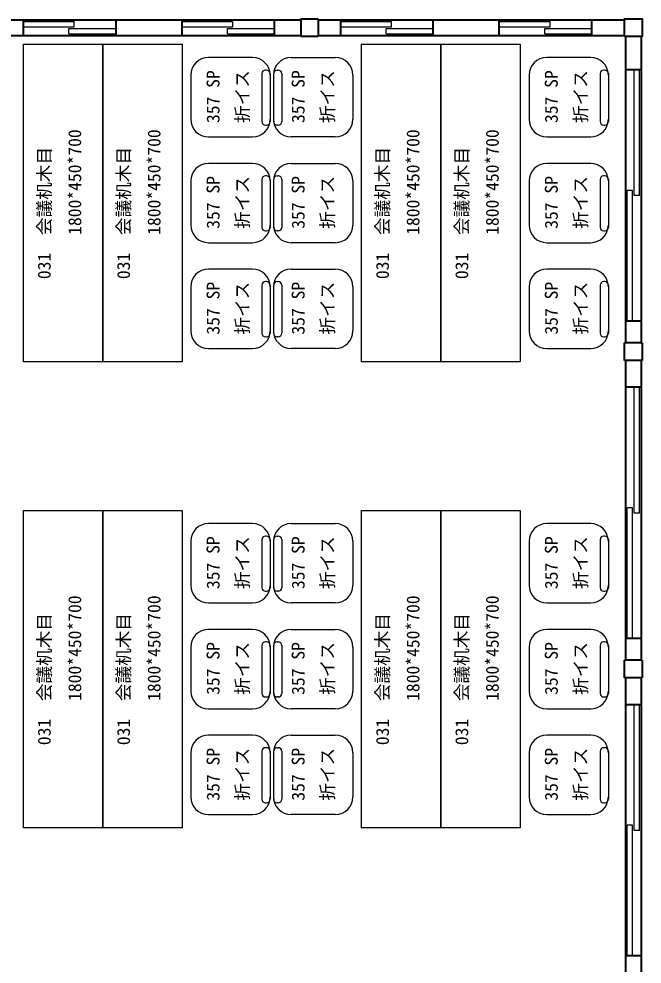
# Model space of a CAD drawing. Units: millimetres at full size, sheet at 1:50; details may follow other scales. Extents: x -10220 to 10872, y -9583 to 9014.
# Drawn here: x 6020 to 9556, y -6616 to -1255 of the extents above; entities that cross this region are included whole.
import ezdxf
from ezdxf.enums import TextEntityAlignment as Align

# ---------------------------------------------------------------- set-up
doc = ezdxf.new("R2010")
doc.units = ezdxf.units.MM
doc.header["$LTSCALE"] = 50
doc.layers.add('0-0', color=2, linetype='Continuous', lineweight=40)
doc.layers.add('0-2', color=7, linetype='Continuous', lineweight=25)
doc.styles.add('ＭＳ ゴシック', font='')
doc.styles.get('ＭＳ ゴシック').set_extended_font_data('MS Gothic')

msp = doc.modelspace()

# ---------------------------------------------------------------- linework, layer by layer
at = {"layer": '0-0'}
for p, q in [((5918.96, -1260.48), (7618.96, -1260.48)), ((6043.96, -1260.48), (6043.96, -1350.48)), ((6568.96, -1260.48), (6568.96, -1350.48)), ((6943.96, -1260.48), (6943.96, -1350.48)), ((7468.96, -1260.48), (7468.96, -1350.48)), ((7618.96, -1260.48), (7618.96, -1255.48)), ((7618.96, -1255.48), (7718.96, -1255.48)), ((7718.96, -1260.48), (7718.96, -1255.48)), ((7718.96, -1260.48), (9456.46, -1260.48)), ((7843.96, -1260.48), (7843.96, -1350.48)), ((8368.96, -1260.48), (8368.96, -1350.48)), ((8743.96, -1260.48), (8743.96, -1350.48)), ((9268.96, -1260.48), (9268.96, -1350.48)), ((5918.96, -1350.48), (7618.96, -1350.48)), ((7718.96, -1355.48), (7618.96, -1355.48)), ((7718.96, -1350.48), (9456.46, -1350.48)), ((9461.46, -1355.48), (9461.46, -3092.98)), ((9551.46, -1355.48), (9551.46, -3092.98)), ((9461.46, -1542.98), (9551.46, -1542.98)), ((9461.46, -2967.98), (9551.46, -2967.98)), ((9456.46, -3192.98), (9456.46, -3092.98)), ((9551.46, -3092.98), (9556.46, -3092.98)), ((9556.46, -3092.98), (9556.46, -3192.98)), ((9461.46, -3192.98), (9461.46, -4892.98)), ((9551.46, -3192.98), (9556.46, -3192.98)), ((9551.46, -3192.98), (9551.46, -4892.98)), ((9461.46, -3342.98), (9551.46, -3342.98)), ((9461.46, -4767.98), (9551.46, -4767.98)), ((9456.46, -4992.98), (9456.46, -4892.98)), ((9551.46, -4892.98), (9556.46, -4892.98)), ((9556.46, -4892.98), (9556.46, -4992.98)), ((9461.46, -4992.98), (9461.46, -6692.98)), ((9551.46, -4992.98), (9556.46, -4992.98)), ((9551.46, -4992.98), (9551.46, -6692.98)), ((9461.46, -5142.98), (9551.46, -5142.98)), ((9461.46, -6567.98), (9551.46, -6567.98))]:
    msp.add_line(p, q, dxfattribs=at)
at = {"layer": '0-0', "color": 7, "lineweight": 25}
for p, q in [((6043.96, -1270.48), (6333.96, -1270.48)), ((6943.96, -1270.48), (7233.96, -1270.48)), ((7843.96, -1270.48), (8133.96, -1270.48)), ((8743.96, -1270.48), (9033.96, -1270.48)), ((6303.96, -1340.48), (6568.96, -1340.48)), ((7203.96, -1340.48), (7468.96, -1340.48)), ((8103.96, -1340.48), (8368.96, -1340.48)), ((9003.96, -1340.48), (9268.96, -1340.48)), ((9541.46, -2257.98), (9541.46, -1542.98)), ((9471.46, -2967.98), (9471.46, -2227.98)), ((9541.46, -4057.98), (9541.46, -3342.98)), ((9471.46, -4767.98), (9471.46, -4027.98)), ((9541.46, -5857.98), (9541.46, -5142.98)), ((9471.46, -6567.98), (9471.46, -5827.98))]:
    msp.add_line(p, q, dxfattribs=at)
for points in [[(6043.96, -1300.48), (6333.96, -1300.48), (6333.96, -1270.48)], [(6943.96, -1300.48), (7233.96, -1300.48), (7233.96, -1270.48)], [(7843.96, -1300.48), (8133.96, -1300.48), (8133.96, -1270.48)], [(8743.96, -1300.48), (9033.96, -1300.48), (9033.96, -1270.48)], [(6303.96, -1340.48), (6303.96, -1310.48), (6568.96, -1310.48)], [(7203.96, -1340.48), (7203.96, -1310.48), (7468.96, -1310.48)], [(8103.96, -1340.48), (8103.96, -1310.48), (8368.96, -1310.48)], [(9003.96, -1340.48), (9003.96, -1310.48), (9268.96, -1310.48)], [(9541.46, -2257.98), (9511.46, -2257.98), (9511.46, -1542.98)], [(9501.46, -2967.98), (9501.46, -2227.98), (9471.46, -2227.98)], [(9541.46, -4057.98), (9511.46, -4057.98), (9511.46, -3342.98)], [(9501.46, -4767.98), (9501.46, -4027.98), (9471.46, -4027.98)], [(9541.46, -5857.98), (9511.46, -5857.98), (9511.46, -5142.98)], [(9501.46, -6567.98), (9501.46, -5827.98), (9471.46, -5827.98)]]:
    msp.add_lwpolyline(points, dxfattribs=at)
at = {"layer": '0-0'}
for points in [[(7618.96, -1260.48), (7618.96, -1350.48), (7618.96, -1355.48)], [(7718.96, -1260.48), (7718.96, -1350.48), (7718.96, -1355.48)], [(9551.46, -3092.98), (9461.46, -3092.98), (9456.46, -3092.98)], [(9551.46, -3192.98), (9461.46, -3192.98), (9456.46, -3192.98)], [(9551.46, -4892.98), (9461.46, -4892.98), (9456.46, -4892.98)], [(9551.46, -4992.98), (9461.46, -4992.98), (9456.46, -4992.98)]]:
    msp.add_lwpolyline(points, dxfattribs=at)
msp.add_lwpolyline([(9456.46, -1355.48), (9456.46, -1255.48), (9556.46, -1255.48), (9556.46, -1355.48)], close=True, dxfattribs=at)
at = {"layer": '0-2'}
for p, q in [((7345.49, -1474.68), (7095.49, -1474.68)), ((7564.91, -1474.68), (7814.91, -1474.68)), ((9264.91, -1474.68), (9014.9, -1474.68)), ((7425.49, -1545.65), (7418.92, -1545.65)), ((7484.91, -1545.65), (7491.48, -1545.65)), ((9344.9, -1545.65), (9338.34, -1545.65)), ((6995.49, -1574.68), (6995.49, -1824.68)), ((7398.92, -1565.65), (7398.92, -1837.93)), ((7445.49, -1565.65), (7445.49, -1837.93)), ((7464.91, -1565.65), (7464.91, -1837.93)), ((7511.47, -1565.65), (7511.47, -1837.93)), ((7914.91, -1574.68), (7914.91, -1824.68)), ((8914.91, -1574.68), (8914.91, -1824.68)), ((9318.34, -1565.65), (9318.34, -1837.93)), ((9364.91, -1565.65), (9364.91, -1837.93)), ((7418.92, -1857.93), (7425.49, -1857.93)), ((7491.48, -1857.93), (7484.91, -1857.93)), ((9338.34, -1857.93), (9344.9, -1857.93)), ((7095.49, -1924.68), (7345.49, -1924.68)), ((7814.91, -1924.68), (7564.91, -1924.68)), ((9014.9, -1924.68), (9264.91, -1924.68)), ((7345.49, -2074.68), (7095.49, -2074.68)), ((7564.91, -2074.68), (7814.91, -2074.68)), ((9264.91, -2074.68), (9014.9, -2074.68)), ((6995.49, -2174.68), (6995.49, -2424.68)), ((7398.92, -2165.66), (7398.92, -2437.93)), ((7425.49, -2145.66), (7418.92, -2145.66)), ((7445.49, -2165.66), (7445.49, -2437.93)), ((7464.91, -2165.66), (7464.91, -2437.93)), ((7484.91, -2145.66), (7491.48, -2145.66)), ((7511.47, -2165.66), (7511.47, -2437.93)), ((7914.91, -2174.68), (7914.91, -2424.68)), ((8914.91, -2174.68), (8914.91, -2424.68)), ((9318.34, -2165.66), (9318.34, -2437.93)), ((9344.9, -2145.66), (9338.34, -2145.66)), ((9364.91, -2165.66), (9364.91, -2437.93)), ((7418.92, -2457.93), (7425.49, -2457.93)), ((7491.48, -2457.93), (7484.91, -2457.93)), ((9338.34, -2457.93), (9344.9, -2457.93)), ((7095.49, -2524.68), (7345.49, -2524.68)), ((7814.91, -2524.68), (7564.91, -2524.68)), ((9014.9, -2524.68), (9264.91, -2524.68)), ((7345.49, -2674.68), (7095.49, -2674.68)), ((7564.91, -2674.68), (7814.91, -2674.68)), ((9264.91, -2674.68), (9014.9, -2674.68)), ((6995.49, -2774.68), (6995.49, -3024.68)), ((7398.92, -2765.65), (7398.92, -3037.93)), ((7425.49, -2745.65), (7418.92, -2745.65)), ((7445.49, -2765.65), (7445.49, -3037.93)), ((7464.91, -2765.65), (7464.91, -3037.93)), ((7484.91, -2745.65), (7491.48, -2745.65)), ((7511.47, -2765.65), (7511.47, -3037.93)), ((7914.91, -2774.68), (7914.91, -3024.68)), ((8914.91, -2774.68), (8914.91, -3024.68)), ((9318.34, -2765.65), (9318.34, -3037.93)), ((9344.9, -2745.65), (9338.34, -2745.65)), ((9364.91, -2765.65), (9364.91, -3037.93)), ((7418.92, -3057.93), (7425.49, -3057.93)), ((7491.48, -3057.93), (7484.91, -3057.93)), ((9338.34, -3057.93), (9344.9, -3057.93)), ((7095.49, -3124.68), (7345.49, -3124.68)), ((7814.91, -3124.68), (7564.91, -3124.68)), ((9014.9, -3124.68), (9264.91, -3124.68)), ((7345.49, -4117.98), (7095.49, -4117.98)), ((7564.91, -4117.98), (7814.91, -4117.98)), ((9264.91, -4117.98), (9014.9, -4117.98)), ((6995.49, -4217.98), (6995.49, -4467.98)), ((7398.92, -4208.95), (7398.92, -4481.22)), ((7425.49, -4188.95), (7418.92, -4188.95)), ((7445.49, -4208.95), (7445.49, -4481.22)), ((7464.91, -4208.95), (7464.91, -4481.22)), ((7484.91, -4188.95), (7491.48, -4188.95)), ((7511.47, -4208.95), (7511.47, -4481.22)), ((7914.91, -4217.98), (7914.91, -4467.98)), ((8914.91, -4217.98), (8914.91, -4467.98)), ((9318.34, -4208.95), (9318.34, -4481.22)), ((9344.9, -4188.95), (9338.34, -4188.95)), ((9364.91, -4208.95), (9364.91, -4481.22)), ((7418.92, -4501.22), (7425.49, -4501.22)), ((7491.48, -4501.22), (7484.91, -4501.22)), ((9338.34, -4501.22), (9344.9, -4501.22)), ((7095.49, -4567.98), (7345.49, -4567.98)), ((7814.91, -4567.98), (7564.91, -4567.98)), ((9014.9, -4567.98), (9264.91, -4567.98)), ((7345.49, -4717.98), (7095.49, -4717.98)), ((7564.91, -4717.98), (7814.91, -4717.98)), ((9264.91, -4717.98), (9014.9, -4717.98)), ((6995.49, -4817.98), (6995.49, -5067.98)), ((7398.92, -4808.95), (7398.92, -5081.22)), ((7425.49, -4788.95), (7418.92, -4788.95)), ((7445.49, -4808.95), (7445.49, -5081.22)), ((7464.91, -4808.95), (7464.91, -5081.22)), ((7484.91, -4788.95), (7491.48, -4788.95)), ((7511.47, -4808.95), (7511.47, -5081.22)), ((7914.91, -4817.98), (7914.91, -5067.98)), ((8914.91, -4817.98), (8914.91, -5067.98)), ((9318.34, -4808.95), (9318.34, -5081.22)), ((9344.9, -4788.95), (9338.34, -4788.95)), ((9364.91, -4808.95), (9364.91, -5081.22)), ((7418.92, -5101.22), (7425.49, -5101.22)), ((7491.48, -5101.22), (7484.91, -5101.22)), ((9338.34, -5101.22), (9344.9, -5101.22)), ((7095.49, -5167.98), (7345.49, -5167.98)), ((7814.91, -5167.98), (7564.91, -5167.98)), ((9014.9, -5167.98), (9264.91, -5167.98)), ((7345.49, -5317.98), (7095.49, -5317.98)), ((7564.91, -5317.98), (7814.91, -5317.98)), ((9264.91, -5317.98), (9014.9, -5317.98)), ((7398.92, -5408.95), (7398.92, -5681.22)), ((7425.49, -5388.95), (7418.92, -5388.95)), ((7445.49, -5408.95), (7445.49, -5681.22)), ((7464.91, -5408.95), (7464.91, -5681.22)), ((7484.91, -5388.95), (7491.48, -5388.95)), ((7511.47, -5408.95), (7511.47, -5681.22)), ((9318.34, -5408.95), (9318.34, -5681.22)), ((9344.9, -5388.95), (9338.34, -5388.95)), ((9364.91, -5408.95), (9364.91, -5681.22)), ((6995.49, -5417.98), (6995.49, -5667.98)), ((7914.91, -5417.98), (7914.91, -5667.98)), ((8914.91, -5417.98), (8914.91, -5667.98)), ((7418.92, -5701.22), (7425.49, -5701.22)), ((7491.48, -5701.22), (7484.91, -5701.22)), ((9338.34, -5701.22), (9344.9, -5701.22)), ((7095.49, -5767.98), (7345.49, -5767.98)), ((7814.91, -5767.98), (7564.91, -5767.98)), ((9014.9, -5767.98), (9264.91, -5767.98))]:
    msp.add_line(p, q, dxfattribs=at)
for points in [[(6495.49, -3199.68), (6045.49, -3199.68), (6045.49, -1399.68), (6495.49, -1399.68)], [(6945.49, -3199.68), (6495.49, -3199.68), (6495.49, -1399.68), (6945.49, -1399.68)], [(8414.91, -3199.68), (7964.91, -3199.68), (7964.91, -1399.68), (8414.91, -1399.68)], [(8864.91, -3199.68), (8414.91, -3199.68), (8414.91, -1399.68), (8864.91, -1399.68)], [(6495.49, -5842.98), (6045.49, -5842.98), (6045.49, -4042.98), (6495.49, -4042.98)], [(6945.49, -5842.98), (6495.49, -5842.98), (6495.49, -4042.98), (6945.49, -4042.98)], [(8414.91, -5842.98), (7964.91, -5842.98), (7964.91, -4042.98), (8414.91, -4042.98)], [(8864.91, -5842.98), (8414.91, -5842.98), (8414.91, -4042.98), (8864.91, -4042.98)]]:
    msp.add_lwpolyline(points, close=True, dxfattribs=at)
for centre, radius, start, end in [((7095.49, -1574.68), 100, 90, 180), ((7345.49, -1574.68), 100, 0, 90), ((7564.91, -1574.68), 100, 90, 180), ((7814.91, -1574.68), 100, 0, 90), ((9014.9, -1574.68), 100, 90, 180), ((9264.91, -1574.68), 100, 0, 90), ((7418.92, -1565.65), 20, 90, 180), ((7425.49, -1565.65), 20, 0, 90), ((7484.91, -1565.65), 20, 90, 180), ((7491.48, -1565.65), 20, 0, 90), ((9338.34, -1565.65), 20, 90, 180), ((9344.9, -1565.65), 20, 0, 90), ((7095.49, -1824.68), 100, 180, 270), ((7345.49, -1824.68), 100, 270, 0), ((7418.92, -1837.93), 20, 180, 270), ((7425.49, -1837.93), 20, 270, 0), ((7564.91, -1824.68), 100, 180, 270), ((7484.91, -1837.93), 20, 180, 270), ((7491.48, -1837.93), 20, 270, 0), ((7814.91, -1824.68), 100, 270, 0), ((9014.9, -1824.68), 100, 180, 270), ((9264.91, -1824.68), 100, 270, 0), ((9338.34, -1837.93), 20, 180, 270), ((9344.9, -1837.93), 20, 270, 0), ((7095.49, -2174.68), 100, 90, 180), ((7345.49, -2174.68), 100, 0, 90), ((7564.91, -2174.68), 100, 90, 180), ((7814.91, -2174.68), 100, 0, 90), ((9014.9, -2174.68), 100, 90, 180), ((9264.91, -2174.68), 100, 0, 90), ((7418.92, -2165.66), 20, 90, 180), ((7425.49, -2165.66), 20, 0, 90), ((7484.91, -2165.66), 20, 90, 180), ((7491.48, -2165.66), 20, 0, 90), ((9338.34, -2165.66), 20, 90, 180), ((9344.9, -2165.66), 20, 0, 90), ((7095.49, -2424.68), 100, 180, 270), ((7345.49, -2424.68), 100, 270, 0), ((7418.92, -2437.93), 20, 180, 270), ((7425.49, -2437.93), 20, 270, 0), ((7564.91, -2424.68), 100, 180, 270), ((7484.91, -2437.93), 20, 180, 270), ((7491.48, -2437.93), 20, 270, 0), ((7814.91, -2424.68), 100, 270, 0), ((9014.9, -2424.68), 100, 180, 270), ((9264.91, -2424.68), 100, 270, 0), ((9338.34, -2437.93), 20, 180, 270), ((9344.9, -2437.93), 20, 270, 0), ((7095.49, -2774.68), 100, 90, 180), ((7345.49, -2774.68), 100, 0, 90), ((7564.91, -2774.68), 100, 90, 180), ((7814.91, -2774.68), 100, 0, 90), ((9014.9, -2774.68), 100, 90, 180), ((9264.91, -2774.68), 100, 0, 90), ((7418.92, -2765.65), 20, 90, 180), ((7425.49, -2765.65), 20, 0, 90), ((7484.91, -2765.65), 20, 90, 180), ((7491.48, -2765.65), 20, 0, 90), ((9338.34, -2765.65), 20, 90, 180), ((9344.9, -2765.65), 20, 0, 90), ((7095.49, -3024.68), 100, 180, 270), ((7345.49, -3024.68), 100, 270, 0), ((7418.92, -3037.93), 20, 180, 270), ((7425.49, -3037.93), 20, 270, 0), ((7564.91, -3024.68), 100, 180, 270), ((7484.91, -3037.93), 20, 180, 270), ((7491.48, -3037.93), 20, 270, 0), ((7814.91, -3024.68), 100, 270, 0), ((9014.9, -3024.68), 100, 180, 270), ((9264.91, -3024.68), 100, 270, 0), ((9338.34, -3037.93), 20, 180, 270), ((9344.9, -3037.93), 20, 270, 0), ((7095.49, -4217.98), 100, 90, 180), ((7345.49, -4217.98), 100, 0, 90), ((7564.91, -4217.98), 100, 90, 180), ((7814.91, -4217.98), 100, 0, 90), ((9014.9, -4217.98), 100, 90, 180), ((9264.91, -4217.98), 100, 0, 90), ((7418.92, -4208.95), 20, 90, 180), ((7425.49, -4208.95), 20, 0, 90), ((7484.91, -4208.95), 20, 90, 180), ((7491.48, -4208.95), 20, 0, 90), ((9338.34, -4208.95), 20, 90, 180), ((9344.9, -4208.95), 20, 0, 90), ((7095.49, -4467.98), 100, 180, 270), ((7345.49, -4467.98), 100, 270, 0), ((7418.92, -4481.22), 20, 180, 270), ((7425.49, -4481.22), 20, 270, 0), ((7564.91, -4467.98), 100, 180, 270), ((7484.91, -4481.22), 20, 180, 270), ((7491.48, -4481.22), 20, 270, 0), ((7814.91, -4467.98), 100, 270, 0), ((9014.9, -4467.98), 100, 180, 270), ((9264.91, -4467.98), 100, 270, 0), ((9338.34, -4481.22), 20, 180, 270), ((9344.9, -4481.22), 20, 270, 0), ((7095.49, -4817.98), 100, 90, 180), ((7345.49, -4817.98), 100, 0, 90), ((7564.91, -4817.98), 100, 90, 180), ((7814.91, -4817.98), 100, 0, 90), ((9014.9, -4817.98), 100, 90, 180), ((9264.91, -4817.98), 100, 0, 90), ((7418.92, -4808.95), 20, 90, 180), ((7425.49, -4808.95), 20, 0, 90), ((7484.91, -4808.95), 20, 90, 180), ((7491.48, -4808.95), 20, 0, 90), ((9338.34, -4808.95), 20, 90, 180), ((9344.9, -4808.95), 20, 0, 90), ((7095.49, -5067.98), 100, 180, 270), ((7345.49, -5067.98), 100, 270, 0), ((7418.92, -5081.22), 20, 180, 270), ((7425.49, -5081.22), 20, 270, 0), ((7564.91, -5067.98), 100, 180, 270), ((7484.91, -5081.22), 20, 180, 270), ((7491.48, -5081.22), 20, 270, 0), ((7814.91, -5067.98), 100, 270, 0), ((9014.9, -5067.98), 100, 180, 270), ((9264.91, -5067.98), 100, 270, 0), ((9338.34, -5081.22), 20, 180, 270), ((9344.9, -5081.22), 20, 270, 0), ((7095.49, -5417.98), 100, 90, 180), ((7345.49, -5417.98), 100, 0, 90), ((7564.91, -5417.98), 100, 90, 180), ((7814.91, -5417.98), 100, 0, 90), ((9014.9, -5417.98), 100, 90, 180), ((9264.91, -5417.98), 100, 0, 90), ((7418.92, -5408.95), 20, 90, 180), ((7425.49, -5408.95), 20, 0, 90), ((7484.91, -5408.95), 20, 90, 180), ((7491.48, -5408.95), 20, 0, 90), ((9338.34, -5408.95), 20, 90, 180), ((9344.9, -5408.95), 20, 0, 90), ((7095.49, -5667.98), 100, 180, 270), ((7345.49, -5667.98), 100, 270, 0), ((7418.92, -5681.22), 20, 180, 270), ((7425.49, -5681.22), 20, 270, 0), ((7564.91, -5667.98), 100, 180, 270), ((7484.91, -5681.22), 20, 180, 270), ((7491.48, -5681.22), 20, 270, 0), ((7814.91, -5667.98), 100, 270, 0), ((9014.9, -5667.98), 100, 180, 270), ((9264.91, -5667.98), 100, 270, 0), ((9338.34, -5681.22), 20, 180, 270), ((9344.9, -5681.22), 20, 270, 0)]:
    msp.add_arc(centre, radius, start, end, dxfattribs=at)

# ---------------------------------------------------------------- texts
at = {"layer": '0-2', "color": 4, "style": 'ＭＳ ゴシック'}
for s, p in [('357 SP', (7180.35, -1845.9)), ('357 SP', (7663.16, -1845.9)), ('357 SP', (9099.77, -1845.9)), ('折イス', (7346.29, -1845.9)), ('折イス', (7829.1, -1845.9)), ('折イス', (9265.71, -1845.9)), ('1800*450*700', (6395.32, -2480.15)), ('1800*450*700', (6845.32, -2480.15)), ('1800*450*700', (8314.74, -2480.15)), ('1800*450*700', (8764.73, -2480.15)), ('031\u3000会議机木目', (6222.14, -2731.27)), ('031\u3000会議机木目', (6672.13, -2731.27)), ('031\u3000会議机木目', (8141.55, -2731.27)), ('031\u3000会議机木目', (8591.55, -2731.27)), ('357 SP', (7180.35, -2445.9)), ('折イス', (7346.29, -2445.9)), ('357 SP', (7663.16, -2445.9)), ('折イス', (7829.1, -2445.9)), ('357 SP', (9099.77, -2445.9)), ('折イス', (9265.71, -2445.9)), ('357 SP', (7180.35, -3045.9)), ('折イス', (7346.29, -3045.9)), ('357 SP', (7663.16, -3045.9)), ('折イス', (7829.1, -3045.9)), ('357 SP', (9099.77, -3045.9)), ('折イス', (9265.71, -3045.9)), ('357 SP', (7180.35, -4489.2)), ('折イス', (7346.29, -4489.2)), ('357 SP', (7663.16, -4489.2)), ('折イス', (7829.1, -4489.2)), ('357 SP', (9099.77, -4489.2)), ('折イス', (9265.71, -4489.2)), ('1800*450*700', (6395.32, -5123.45)), ('1800*450*700', (6845.32, -5123.45)), ('1800*450*700', (8314.74, -5123.45)), ('1800*450*700', (8764.73, -5123.45)), ('031\u3000会議机木目', (6222.14, -5374.57)), ('031\u3000会議机木目', (6672.13, -5374.57)), ('031\u3000会議机木目', (8141.55, -5374.57)), ('031\u3000会議机木目', (8591.55, -5374.57)), ('357 SP', (7180.35, -5089.2)), ('折イス', (7346.29, -5089.2)), ('357 SP', (7663.16, -5089.2)), ('折イス', (7829.1, -5089.2)), ('357 SP', (9099.77, -5089.2)), ('折イス', (9265.71, -5089.2)), ('357 SP', (7180.35, -5689.2)), ('折イス', (7346.29, -5689.2)), ('357 SP', (7663.16, -5689.2)), ('折イス', (7829.1, -5689.2)), ('357 SP', (9099.77, -5689.2)), ('折イス', (9265.71, -5689.2))]:
    msp.add_text(s, height=73.31, rotation=90, dxfattribs=at).set_placement(p, align=Align.BOTTOM_LEFT)

doc.saveas('drawing.dxf')
